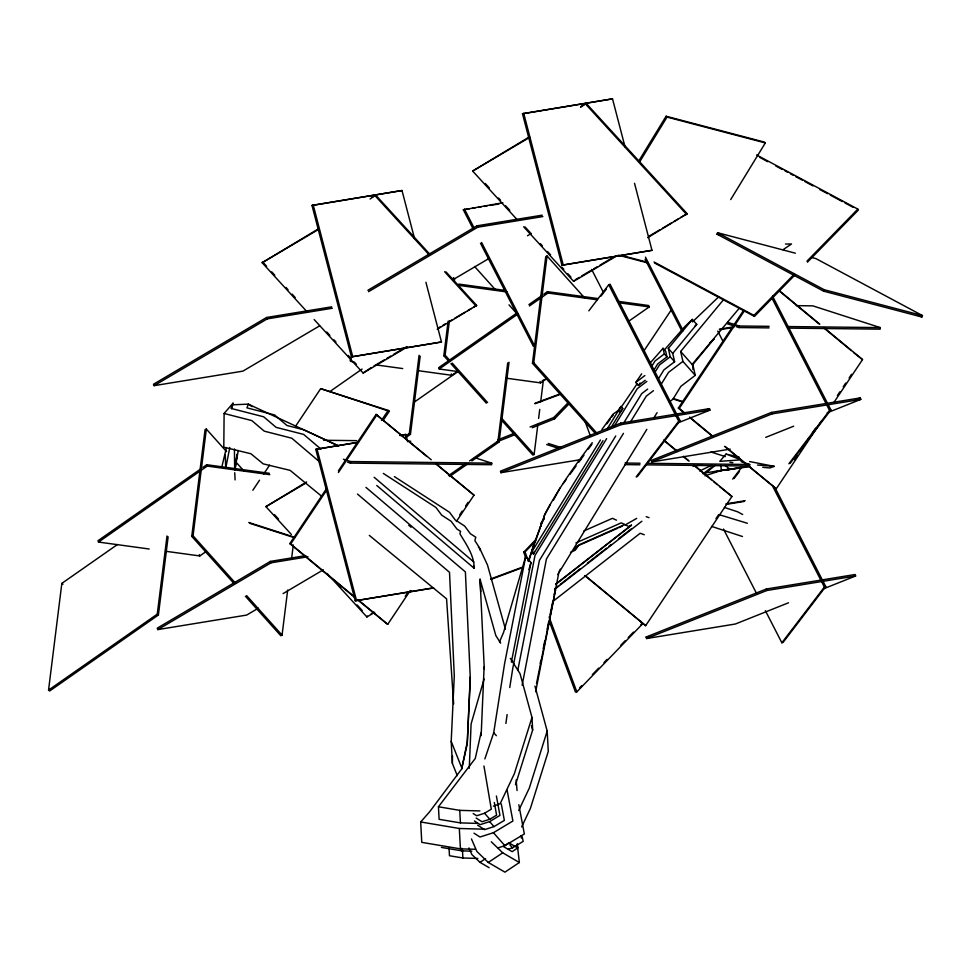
<?xml version="1.0" encoding="UTF-8"?>
<svg xmlns="http://www.w3.org/2000/svg" width="971" height="971" viewBox="0 0 971 971"><rect width="100%" height="100%" fill="white"/><g stroke="black" fill="none" stroke-linecap="round" stroke-linejoin="round"><path stroke-width="1.46" d="M231.656 408.694L233.028 403.196L224.107 413.476L223.803 447.17L250.894 453.748L263.202 463.859L290.123 470.365L321.559 496.181M692.942 369.466L693.003 365.448L680.659 351.478L723.577 299.651M457.28 775.683L452.365 763.327L452.522 755.911M453.651 703.987L446.563 598.828L369.308 535.397M469.272 768.316L471.093 723.965L484.092 678.972M452.365 763.327L451.199 741.371L454.294 675.852L449.512 572.307L357.486 494.069M475.256 849.285L460.412 848.86L421.766 842.355L420.686 821.964L429.619 811.805L461.65 769.02L467.221 744.15L470.231 676.957M467.221 744.15L470.316 678.523L465.388 571.919L365.958 487.381M481.143 735.678L484.104 666.98M505.891 723.456L507.117 714.559M540.835 526.476L541.053 522.932L544.258 518.55M474.516 457.608L491.739 463.167L491.629 464.721L350.458 463.106L350.567 461.553L343.394 459.247M769.032 327.895L739.004 327.555L739.113 326.001L727.619 322.299M741.079 461.698L749.685 464.478L749.588 466.031L645.958 464.854M796.293 305.659L812.812 305.853L880.284 327.603L880.175 329.157L788.561 328.113M168.129 536.817L158.394 615.007L49.667 690.988L48.55 690.126L61.841 583.377L117.442 544.525M48.55 690.126L157.266 614.145L167.012 535.956M234.242 583.789L191.76 536.38L205.063 429.631L206.338 429.061L226.571 451.636M235.528 583.219L193.047 535.81L206.338 429.061M234.836 470L235.334 466.031L235.383 469.005M245.372 596.206L280.777 635.714L282.063 635.143L287.683 590.04M291.616 558.471L293.303 544.937M405.623 436.088L409.337 433.491L419.071 355.313M405.514 437.812L410.454 434.353L420.188 356.175M448.881 361.382L443.82 355.738L448.129 321.158M453.19 280.57L453.566 277.56M450.168 360.799L445.106 355.155L449.415 320.576M454.282 281.493L454.659 278.483M469.551 460.934L497.977 441.077L507.712 362.887M471.918 460.934L499.094 441.939L509.022 362.256M595.174 433.297L532.46 363.312L545.763 256.575L547.049 255.992L584.469 297.757M597.481 433.855L533.747 362.741L547.049 255.992M501.485 420.079L532.836 455.071L534.123 454.501L537.873 424.424M538.614 418.416L539.742 409.398M540.677 401.873L543.299 380.826M237.009 454.792L234.885 469.818L238.271 450.447M235.54 464.563L237.021 454.21M222.056 465.971L226.437 447.68M484.857 758.934L493.705 732.704L504.617 663.545L525.687 556.541L530.979 562.525L511.353 662.198M509.751 687.541L512.773 668.376L535.009 555.412L606.632 438.649M522.155 685.235L546.43 558.968L623.479 433.345M535.664 691.777L558.774 572.926L646.832 429.352M225.988 466.82L229.799 447.473M517.761 670.427L539.415 560.401L615.76 435.943M540.216 663.327L540.823 660.365M543.238 648.482L544.743 641.066M547.134 629.293L548.615 621.986M550.096 614.679L552.766 601.547L640.168 533.261L644.271 534.754M536.514 683.511L555.497 590.065L554.089 594.301M461.65 769.02L467.136 742.584M480.997 732.899L475.28 758.448L438.443 806.767L439.11 819.318L460.412 822.898L477.671 823.396M525.687 556.541L503.573 632.4L499.495 641.952M528.163 561.274L540.264 527.799M528.746 561.469L532.933 547.098L544.998 513.926C558.349 488.753 574.881 465.461 592.274 442.679M602.979 440.676L533.443 554.053L531.683 552.062L533.941 544.306M528.892 569.674L530.979 562.525M533.443 554.053L534.196 551.467M510.345 658.374L520.019 673.595L531.987 717.472L514.375 773.656L500.15 803.733L493.402 806.136M515.492 784.762L532.654 730.01L531.987 717.472M534.948 686.121L547.195 731.042L529.341 788.003L518.696 810.506M233.028 403.196L231.086 408.427L263.711 416.814L276.104 427.361L303.656 434.413L320.964 449.124M811.489 257.436L815.895 258.589L922.45 315.575L921.855 317.019L823.566 291.154L717.011 234.169L717.605 232.737L795.358 253.188M823.566 291.154L824.173 289.722L922.45 315.575M539.9 527.908L543.76 518.975L543.906 516.487L550.241 504.58M307.018 311.752L262.146 262.728L318.464 228.828M370.072 199.019L375.668 195.062L429.728 254.111M291.421 534.499L265.92 506.644L306.63 481.956M314.167 319.556L363.118 373.034L371.323 367.536M517.531 220.077L472.659 171.054L528.964 137.154M437.229 329.29L476.64 305.367L446.041 271.941M580.573 107.344L586.168 103.387L687.14 213.693L647.73 237.616M327.118 573.497L366.892 616.961L367.293 616.063M523.648 226.765L573.618 281.359L574.019 280.461M480.014 550.181L480.414 549.295L478.375 547.061M557.827 574.589L560.303 569.152M559.988 488L553.434 500.199M521.658 826.916L530.409 808.394L548.275 751.433L547.195 731.042M638.578 161.295L666.106 116.241L764.383 142.094L765.318 142.931L730.702 199.577M639.501 162.133L667.041 117.078L765.318 142.931M531.683 552.062L600.43 439.972M606.754 429.668L620.991 406.461L622.751 408.451L610.893 427.786M613.708 427.119L637.292 388.679L646.844 381.397M651.869 366.116L655.012 360.994L664.322 353.893L663.047 348.31L649.757 363.494M653.726 370.388L657.658 363.991L666.956 356.879L665.693 351.308L663.047 348.31M623.613 423.138L641.697 393.656L647.657 389.116M654.757 372.633L659.467 364.95L670.208 356.745L668.327 348.431L692.347 319.41L696.753 324.399L672.733 353.42L674.614 361.734L663.873 369.939L657.598 380.183M630.567 421.802L646.31 396.132L653.471 390.67M660.632 385.208L668.497 372.403L682.916 361.394L680.659 351.478M653.92 417.797L657.076 412.663M252.836 490.258L259.536 480.22M263.724 473.945L269.586 465.17M295.56 426.281L320.685 388.643L388.169 410.405L389.286 411.267L383.424 420.042M354.488 597.189L289.807 543.626L326.657 488.425M338.381 470.862L376.08 414.423L431.245 459.756M289.807 543.626L290.681 544.003L326.705 490.064M338.43 472.501L376.966 414.799M381.457 420.443L388.169 410.405M405.259 596.376L407.771 592.613M459.708 514.836L462.22 511.074M465.57 506.061L468.083 502.298M357.947 600.066L387.708 624.365L410.32 590.489M456.394 521.5L473.982 495.149L435.87 463.58M643.894 350.932L671.531 309.543M684.118 412.845L678.341 408.063L743.677 310.222M678.341 408.063L679.227 408.439L744.563 310.599M715.979 518.66L718.491 514.897M584.712 575.548L645.654 625.676L731.94 496.46L693.816 464.891M794.63 459.562L797.142 455.8M800.492 450.787L803.017 447.024M806.367 441.999L808.879 438.237M812.229 433.224L815.579 428.199M837.354 395.585L839.866 391.823M843.216 386.81L845.729 383.047M849.079 378.022L851.591 374.26M747.646 465.461L776.254 488.801L821.478 421.062M834.053 402.237L862.527 359.586L824.415 328.028M645.242 380.256L638.408 385.475L635.762 382.477L641.649 373.847M601.935 429.425L613.138 414.083L618.175 410.587L620.991 406.461M618.333 411.401L637.073 383.885M622.751 408.451L619.935 412.578L618.175 410.587M638.408 385.475L640.095 382.999M573.861 550.557L576.798 546.321L580.804 544.549M563.204 483.607L566.421 479.201M569.928 474.382L576.082 465.959M578.716 462.342L583.984 455.12M588.377 449.1L591.897 444.281M606.826 423.805L610.176 419.217M611.766 417.032L613.356 414.848M588.827 310.841L608.732 284.77L610.079 284.236L680.064 420.686L637.522 476.385L636.187 476.919L678.717 421.22L680.064 420.686M601.025 296.082L606.45 288.982M732.68 479.079L741.735 467.233M734.027 478.545L739.453 471.433M788.853 463.822L829.574 410.49L830.909 409.944L772.588 296.24M790.188 463.276L830.909 409.944M765.391 610.686L781.861 642.79L824.391 587.079L825.726 586.545L774.955 487.551M825.726 586.545L783.196 642.256L781.861 642.79M692.117 364.441L739.137 308.365M692.384 365.06L714.146 338.77L710.032 342.714M726.053 454.064L719.802 461.346L740.897 459.853L726.053 454.064L739.137 457.05M664.14 350.203L684.64 326.802L692.347 319.41M530.069 426.985L553.834 417.494L568.605 402.225M532.229 427.762L554.599 418.829L569.37 403.56M525.797 557.815L523.709 552.159L536.368 539.075M523.709 552.159L525.032 551.953L535.579 541.041M579.711 687.723L581.823 685.538M592.371 674.627L598.694 668.084M603.962 662.635L607.13 659.358M620.845 645.181L625.057 640.824M628.225 637.546L633.493 632.097M549.331 621.416L575.487 692.08L576.823 691.874L642.207 624.256L641.163 621.428M794.727 275.194L754.443 316.425L753.957 315.417L794.229 274.198M806.95 261.175L857.818 209.105L756.591 154.959M807.435 262.182L858.315 210.1L857.818 209.105M692.457 321.947L718.419 297.09M694.823 326.244L696.753 324.399M704.327 474.212L715.481 465.121M555.679 584.129L631.453 525.19L555.594 584.445M554.684 588.717L558.046 586.083M560.291 584.336L580.282 568.715M587.443 563.131L606.511 548.227M608.902 546.357L611.281 544.5M618.442 538.905L631.551 528.661M554.623 589.397L641.88 521.233M635.762 382.477L644.878 375.534M693.003 365.448L695.26 375.352L680.829 386.373L672.976 399.178L669.395 401.909M702.955 473.812L713.782 465.801M472.938 228.525L463.337 209.797L502.893 202.745M200.56 469.042L98.022 540.701L98.52 542.073L149.17 549.003M203.036 467.306L206.738 464.721L269.307 473.29M98.52 542.073L207.236 466.08L269.804 474.661M329.97 391.507L362.086 369.053M516.56 313.232L438.722 367.633L439.22 369.004L458.591 371.65M528.904 304.603L541.26 295.973M543.736 294.237L547.438 291.652L598.087 298.595M439.22 369.004L518.296 313.742M529.413 305.974L547.947 293.024L597.104 299.76M417.615 370.606L451.879 375.304L456.819 371.844M413.67 402.54L458.142 371.456M165.556 551.249L199.808 555.946L205.986 551.625M506.255 378.18L540.519 382.877L546.697 378.556M628.237 321.571L649.235 306.897L648.737 305.537L617.447 301.241M448.553 475.608L465.849 463.519M449.682 476.47L468.204 463.519M783.051 249.681L791.511 244L785.49 244.037M468.981 847.926L471.821 854.48L479.977 862.345L485.536 858.643M488.279 862.466L502.723 852.817L519.364 862.515L504.92 872.152L488.279 862.466L476.858 851.433L471.469 838.956M517.713 847.95L512.166 851.652L503.33 846.506L508.877 842.804L517.713 847.95L517.24 844.054M473.18 813.528L476.676 815.761L484.541 813.249L491.302 809.183L483.946 765.985M476.142 818.031L481.968 821.757L489.821 819.233L496.594 815.167L494.312 802.495M474.406 820.968L480.172 824.646L489.602 821.624L499.944 815.409L496.399 795.989M477.659 825.216L484.578 829.635L494.008 826.612L504.35 820.398L501.303 803.952M473.969 833.179L479.977 837.014L493.426 832.705L512.894 821.017L507.129 790.285M498.159 847.829L504.884 845.668L524.34 833.98L518.83 804.741M508.367 849.127L512.482 847.817L523.211 841.372L522.095 836.589M371.772 197.356L375.668 195.062M262.146 262.728L319.362 228.95M580.974 106.458L586.168 103.387M472.659 171.054L529.863 137.275M331.706 306.836L266.6 317.481L153.479 384.249L154.11 385.657L242.896 371.14L319.605 325.868M154.11 385.657L267.219 318.889L332.337 308.244M367.888 290.268L477.101 225.806L542.219 215.161M368.507 291.688L477.732 227.214L542.838 216.569M453.396 279.466L488.51 258.747M527.508 235.722L531.416 233.416M373.92 366.006L384.322 359.865M386.919 358.323L390.828 356.029M393.425 354.488L406.424 346.817M437.63 328.392L440.227 326.863M442.837 325.321L445.434 323.792M449.33 321.486L451.928 319.957M454.537 318.415L464.939 312.274M467.537 310.744L471.433 308.438M474.042 306.909L476.64 305.367M363.118 373.034L407.322 346.938M575.317 279.697L579.226 277.403M581.823 275.861L590.926 270.484M593.524 268.955L597.42 266.649M600.029 265.119L614.327 256.672M649.429 235.953L659.831 229.811M662.44 228.282L671.544 222.905M674.141 221.376L678.037 219.07M680.635 217.528L687.14 213.693M573.618 281.359L616.524 256.028M265.92 506.644L306.229 482.854M305.889 555.594L270.375 561.396L157.253 628.164L157.885 629.584L246.67 615.068L258.371 608.162M157.885 629.584L271.006 562.816L308.001 556.759M283.083 593.584L323.379 569.783M371.201 613.757L373.799 612.228M366.892 616.961L374.697 612.349M408.5 592.395L411.097 590.866M636.709 518.38L625.445 524.801L621.197 522.859L575.876 542.947M631.453 525.19L629.002 526.585L624.681 524.607L579.019 544.84L575.342 550.132L570.487 552.293M699.654 470.996L711.743 465.206M443.82 355.738L445.106 355.155M532.46 363.312L533.747 362.741M191.76 536.38L193.047 535.81M583.789 531.003L612.422 518.32L616.488 520.177M582.139 543.954L617.471 528.297M618.83 527.702L622.46 526.088M542.328 380.596L546.527 378.921M497.917 439.839L514.691 433.127M497.273 441.72L515.455 434.462M677.794 422.968L709.947 410.126L709.473 408.633L620.687 423.15L500.441 471.178L500.915 472.671L580.828 459.611M500.915 472.671L621.161 424.63L709.947 410.126M705.274 410.308L709.473 408.633M827.243 412.796L860.804 399.384L860.33 397.904L771.532 412.408L651.298 460.448L651.772 461.929L730.204 449.112M651.772 461.929L772.018 413.901L860.804 399.384M856.131 399.579L860.33 397.904M765.731 437.363L793.695 426.196M788.501 602.797L735.375 624.013L646.589 638.53L646.103 637.049L766.35 589.009L855.148 574.504L855.621 575.985L823.457 588.827M646.589 638.53L766.823 590.502L855.621 575.985M534.9 403.293L560.34 393.813M535.07 403.742L560.51 394.262M490.573 579.007L521.67 567.428M490.756 579.456L523.26 567.355M749.6 461.553L774.275 466.371L769.93 467.925L762.745 467.33M704.934 475.802L721.562 470.377L720.555 465.218M634.524 183.313L651.978 250.312L561.954 265.204L522.495 113.741L612.519 98.848L625.033 146.9M612.519 98.848L522.495 113.741M425.917 282.27L441.477 341.986L351.453 356.879L311.994 205.415L402.006 190.522L414.532 238.575M402.006 190.522L311.994 205.415M561.954 265.204L651.978 250.312M351.453 356.879L441.477 341.986M433.661 587.977L355.228 600.794L315.769 449.33L358.433 442.181M407.686 441.72L405.793 434.438L400.113 435.542M355.228 600.794L433.418 587.843M748.775 466.092L715.736 471.578M693.088 466.396L701.997 464.721M748.896 466.153L724.5 470.304L749.77 466.59M463.337 209.797L469.26 208.826M472.209 208.34L475.171 207.855M478.133 207.381L481.094 206.896M484.056 206.41L487.017 205.925M489.979 205.439L498.851 203.995M719.305 329.181L734.1 326.766M719.693 329.703L733.008 327.53M399.87 435.409L405.793 434.438M315.769 449.33L357.207 442.558M725.956 503.852L745.194 500.708M726.344 504.362L744.102 501.461M646.103 637.049L650.546 636.321M718.334 470.935L729.804 469.09L725.349 465.655M640.884 624.462L642.207 624.256M706.852 472.671L729.804 469.09M233.113 404.773L248.309 404.142L338.539 445.907M739.113 326.001L769.141 326.341M787.165 326.547L880.284 327.603M323.646 440.264L356.685 440.64M407.747 441.222L410.745 441.259M625.033 463.058L640.059 463.228M647.56 463.313L749.685 464.478M350.567 461.553L491.739 463.167M624.923 464.611L639.95 464.781M438.443 806.767L459.744 810.36L479.88 810.931M420.686 821.964L459.332 828.481L484.565 829.198M441.417 847.416L461.953 850.875L471.845 851.166M449.039 847.683L449.464 855.742L462.888 858L477.866 858.437M757.477 465.048L774.275 466.371M729.961 462.354L732.862 462.645M619.437 302.818L649.235 306.897M504.981 290.402L458.798 284.078L459.307 285.438L506.971 291.968M353.565 361.831L350.58 361.418L350.082 360.059M375.911 364.89L402.722 368.567M224.107 413.476L251.829 420.601L264.233 431.148L291.786 438.212L319.447 461.723M717.011 234.169L719.948 234.946M623.333 255.907L646.795 262.073M618.393 255.191L647.73 262.91M747.367 523.272L719.208 514.691M711.634 526.428L742.463 536.502M727.51 323.841L733.263 325.698M736.127 326.62L739.004 327.555M673.194 398.498L683.244 401.739M674.323 399.36L682.929 402.128M710.93 451.976L725.288 456.601M548.227 443.431L561.141 447.595M546.673 444.524L558.155 448.226M389.286 411.267L320.685 388.643M347.594 462.184L350.458 463.106M248.77 522.483L294.711 537.291M249.887 523.345L294.395 537.691M724.366 507.432L737.572 511.778L742.669 514.496M646.213 516.657L649.016 517.677M862.527 359.586L853.558 352.509M731.94 496.46L719.499 486.52M473.982 495.149L436.149 464.162M338.588 445.92L303.899 429.825L286.955 425.48L274.562 414.945L246.937 407.856L248.309 404.142L252.084 406.655M759.747 157.387L767.733 161.659M775.732 165.932L782.395 169.5M785.053 170.92L787.724 172.353M790.382 173.773L793.052 175.193M795.71 176.625L802.374 180.181M805.032 181.613L813.03 185.886M819.682 189.442L827.68 193.715M830.339 195.147L842.33 201.555M844.988 202.975L852.987 207.248M917.85 314.883L921.855 317.019M717.605 232.737L824.173 289.722M654.053 262L753.957 315.417M654.551 262.995L754.443 316.425M479.977 862.345L489.153 867.698M394.408 476.615L449.512 512.275L455.241 519.946L464.636 526.027L470.413 533.747L475.79 537.23L474.88 540.641L479.358 547.571L487.491 565.013L505.43 629.135M383.314 473.423L435.979 507.493L441.708 515.176L451.102 521.257L456.88 528.977L460.557 531.355L459.902 533.795C466.201 544.355 474.346 555.473 474.139 568.266L376.784 485.5M497.977 441.077L499.094 441.939M409.337 433.491L410.454 434.353M157.266 614.145L158.394 615.007M61.841 583.377L62.969 584.239M779.361 290.717L819.791 324.193M779.64 291.288L818.905 323.816M824.682 328.599L851.251 350.604M679.227 408.439L684.992 413.233M689.616 417.057L712.714 436.185M725.422 446.709L776.254 488.801M689.896 417.627L711.84 435.809M724.548 446.332L745.34 463.543M663.788 440.021L677.649 451.503M683.426 456.285L689.192 461.067M665.22 441.562L676.763 451.127M683.693 456.868L688.318 460.691M694.095 465.473L711.415 479.82M713.734 481.737L717.193 484.602M585.598 575.924L645.654 625.676M376.08 414.423L426.9 456.504M290.681 544.003L355.362 597.578M357.68 599.483L387.708 624.365M374.151 477.271L473.812 561.991M408.73 525.25L411.036 527.204M666.106 116.241L667.041 117.078M491.29 841.796L502.723 852.817M585.768 104.273L686.74 214.591M485.294 183.531L489.372 187.986M498.548 198.011L500.587 200.244M505.685 205.816L509.775 210.27M525.068 226.983L530.166 232.555M540.361 243.697L542.401 245.93M547.51 251.501L550.569 254.839M561.784 267.098L563.823 269.319M567.901 273.786L570.96 277.123M375.267 195.948L429.328 255.009M444.621 271.722L476.239 306.266M262.546 261.83L266.624 266.285M271.734 271.856L274.793 275.206M286.008 287.452L288.047 289.686M292.125 294.14L295.184 297.49M326.802 332.033L329.861 335.371M333.939 339.826L335.978 342.059M348.225 355.422L351.284 358.772M354.342 362.11L356.381 364.343M274.49 514.666L278.568 519.121M336.694 582.636L340.772 587.091M357.097 604.921L362.195 610.492M474.588 266.479L495.829 290.183M508.986 304.858L517.07 313.888M452.195 363.057L487.588 402.577M501.752 418.38L534.123 454.501M450.908 363.64L486.313 403.147M235.674 461.795L243.77 470.826M246.658 595.636L282.063 635.143M682.916 361.394L695.26 375.352M668.327 348.431L672.733 353.42M670.208 356.745L674.614 361.734M664.322 353.893L666.956 356.879M493.705 732.704L496.351 735.702M484.541 813.249L489.821 819.233M489.602 821.624L494.008 826.612M509.848 844.819L512.482 847.817M493.426 832.705L504.884 845.668M500.66 643.166L495.817 635.556L480.062 579.238L484.286 668.934M553.834 417.494L554.599 418.829M771.945 298.121L829.574 410.49M717.739 331.075L723.225 341.78M772.248 485.415L824.391 587.079M645.472 257.157L683.208 330.735M645.072 259.257L682.115 331.499M608.732 284.77L678.717 421.22M591.63 269.44L603.307 292.174M723.529 529.086L756.47 593.293M464.429 209.032L474.03 227.76M481.58 242.483L534.414 345.482L533.322 346.246L480.487 243.236M477.101 225.806L477.732 227.214M266.6 317.481L267.219 318.889M270.375 561.396L271.006 562.816M451.199 741.371L461.577 767.454M584.736 420.613L590.489 436.161M525.032 551.953L528.175 560.425M549.101 616.961L576.823 691.874M547.438 291.652L547.947 293.024M540.01 381.518L540.519 382.877M451.369 373.932L451.879 375.304M206.738 464.721L207.236 466.08M199.31 554.587L199.808 555.946M771.532 412.408L772.018 413.901M766.35 589.009L766.823 590.502M620.687 423.15L621.161 424.63M473.508 565.984L474.139 568.266M531.453 725.628L532.654 730.01M523.721 113.352L563.192 264.816M313.22 205.027L352.679 356.491M316.995 448.954L356.466 600.418M521.111 835.679L521.415 838.058M519.364 862.515L517.227 844.127M516.123 780.004L517.07 790.54M480.062 579.238L480.73 591.788M462.463 849.941L462.888 858M459.744 810.36L460.412 822.898M461.808 848.266L461.953 850.875M459.332 828.481L460.412 848.86M234.739 472.743L235.091 479.917M225.296 455.071L225.66 466.833M234.436 448.978L234.654 469.83"/></g></svg>
